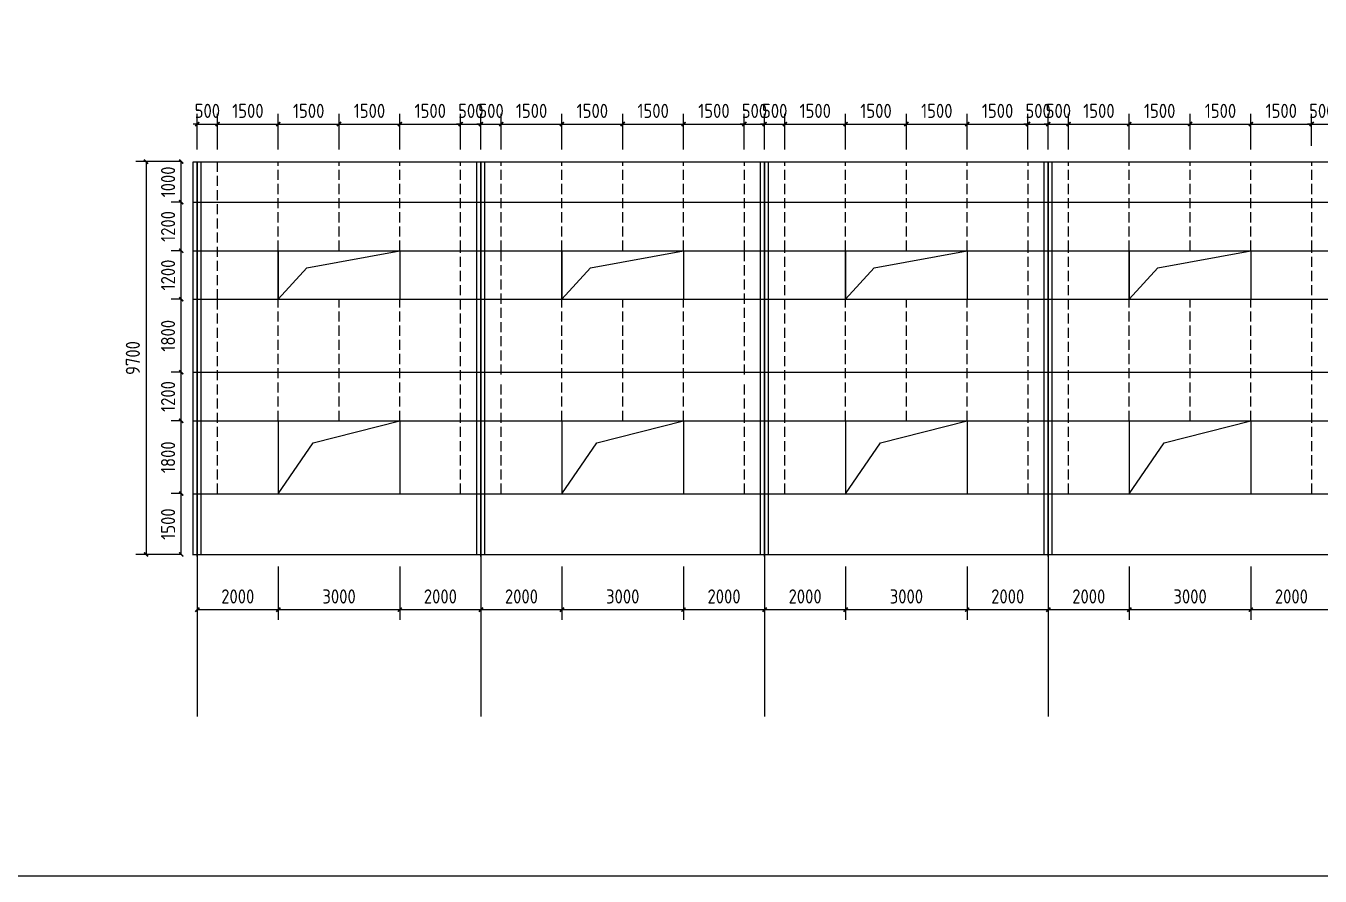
# Model space of a CAD drawing. Extents: x 102162 to 621267, y -39398 to 328893.
# Drawn here: x 298009 to 329947, y 118102 to 139102 of the extents above; entities that cross this region are included whole.
import ezdxf

# ---------------------------------------------------------------- set-up
doc = ezdxf.new("R2010")
doc.units = 0
doc.header["$LTSCALE"] = 1000
doc.header["$MEASUREMENT"] = 0
doc.linetypes.add('DASH', pattern=[0.35, 0.25, -0.1])
doc.layers.add('AXIS', color=3, linetype='Continuous')
doc.layers.add('DOTE', color=1, linetype='Continuous')
doc.styles.get("Standard").update_dxf_attribs({"font": 'gbenor.shx', "bigfont": 'gbcbig.shx'})
doc.dimstyles.get("Standard").update_dxf_attribs({"dimscale": 100, "dimtxt": 3.5, "dimasz": 1, "dimexe": 2.5, "dimexo": 3, "dimgap": 1.5, "dimtad": 1, "dimdec": 0, "dimzin": 0, "dimdsep": 46, "dimtxsty": 'Standard', "dimblk": 'ARCHTICK', "dimcen": 0.09, "dimadec": 0, "dimazin": 0, "dimtfac": 1, "dimtdec": 0, "dimtix": 1, "dimtmove": 2, "dimatfit": 3, "dimfxl": 1, "dimtolj": 1, "dimtzin": 0, "dimarcsym": 0})

# ---------------------------------------------------------------- blocks, each defined once
blk = doc.blocks.new('_ArchTick')
at = {"color": 0, "linetype": 'ByBlock', "const_width": 0.4}
blk.add_lwpolyline([(-0.5, -0.5), (0.5, 0.5)], dxfattribs=at)
blk = doc.blocks.new('*D8046')
at = {"color": 0, "lineweight": -2}
for p, q in [((301838, 127548), (301593, 127548)), ((301843, 126048), (301843, 127548)), ((301818, 126048), (301593, 126048))]:
    blk.add_line(p, q, dxfattribs=at)
at = {"layer": 'Defpoints', "color": 0}
for p in [(301843, 127548), (302138, 127548), (302118, 126048)]:
    blk.add_point(p, dxfattribs=at)
at = {"color": 0, "lineweight": -2, "xscale": 100, "yscale": 100, "zscale": 100}
for p, rotation in [((301843, 127548), 90), ((301843, 126048), 270)]:
    blk.add_blockref('_ArchTick', p, dxfattribs=dict(at, rotation=rotation))
at = {"color": 0, "insert": (301518, 126798), "char_height": 350, "attachment_point": 5, "rotation": 90}
blk.add_mtext('\\A1;1500', dxfattribs=at)
blk = doc.blocks.new('*D8047')
at = {"color": 0, "lineweight": -2}
for p, q in [((301838, 129348), (301593, 129348)), ((301843, 127548), (301843, 129348)), ((301838, 127548), (301593, 127548))]:
    blk.add_line(p, q, dxfattribs=at)
at = {"layer": 'Defpoints', "color": 0}
for p in [(301843, 129348), (302138, 129348), (302138, 127548)]:
    blk.add_point(p, dxfattribs=at)
at = {"color": 0, "lineweight": -2, "xscale": 100, "yscale": 100, "zscale": 100}
for p, rotation in [((301843, 129348), 90), ((301843, 127548), 270)]:
    blk.add_blockref('_ArchTick', p, dxfattribs=dict(at, rotation=rotation))
at = {"color": 0, "insert": (301518, 128448), "char_height": 350, "attachment_point": 5, "rotation": 90}
blk.add_mtext('\\A1;1800', dxfattribs=at)
blk = doc.blocks.new('*D8048')
at = {"color": 0, "lineweight": -2}
for p, q in [((301838, 130548), (301593, 130548)), ((301843, 129348), (301843, 130548)), ((301838, 129348), (301593, 129348))]:
    blk.add_line(p, q, dxfattribs=at)
at = {"layer": 'Defpoints', "color": 0}
for p in [(301843, 130548), (302138, 130548), (302138, 129348)]:
    blk.add_point(p, dxfattribs=at)
at = {"color": 0, "lineweight": -2, "xscale": 100, "yscale": 100, "zscale": 100}
for p, rotation in [((301843, 130548), 90), ((301843, 129348), 270)]:
    blk.add_blockref('_ArchTick', p, dxfattribs=dict(at, rotation=rotation))
at = {"color": 0, "insert": (301518, 129948), "char_height": 350, "attachment_point": 5, "rotation": 90}
blk.add_mtext('\\A1;1200', dxfattribs=at)
blk = doc.blocks.new('*D8049')
at = {"color": 0, "lineweight": -2}
for p, q in [((301838, 132348), (301593, 132348)), ((301843, 130548), (301843, 132348)), ((301838, 130548), (301593, 130548))]:
    blk.add_line(p, q, dxfattribs=at)
at = {"layer": 'Defpoints', "color": 0}
for p in [(301843, 132348), (302138, 132348), (302138, 130548)]:
    blk.add_point(p, dxfattribs=at)
at = {"color": 0, "lineweight": -2, "xscale": 100, "yscale": 100, "zscale": 100}
for p, rotation in [((301843, 132348), 90), ((301843, 130548), 270)]:
    blk.add_blockref('_ArchTick', p, dxfattribs=dict(at, rotation=rotation))
at = {"color": 0, "insert": (301518, 131448), "char_height": 350, "attachment_point": 5, "rotation": 90}
blk.add_mtext('\\A1;1800', dxfattribs=at)
blk = doc.blocks.new('*D8050')
at = {"color": 0, "lineweight": -2}
for p, q in [((301838, 133548), (301593, 133548)), ((301843, 132348), (301843, 133548)), ((301838, 132348), (301593, 132348))]:
    blk.add_line(p, q, dxfattribs=at)
at = {"layer": 'Defpoints', "color": 0}
for p in [(301843, 133548), (302138, 133548), (302138, 132348)]:
    blk.add_point(p, dxfattribs=at)
at = {"color": 0, "lineweight": -2, "xscale": 100, "yscale": 100, "zscale": 100}
for p, rotation in [((301843, 133548), 90), ((301843, 132348), 270)]:
    blk.add_blockref('_ArchTick', p, dxfattribs=dict(at, rotation=rotation))
at = {"color": 0, "insert": (301518, 132948), "char_height": 350, "attachment_point": 5, "rotation": 90}
blk.add_mtext('\\A1;1200', dxfattribs=at)
blk = doc.blocks.new('*D8051')
at = {"color": 0, "lineweight": -2}
for p, q in [((301838, 134748), (301593, 134748)), ((301843, 133548), (301843, 134748)), ((301838, 133548), (301593, 133548))]:
    blk.add_line(p, q, dxfattribs=at)
at = {"layer": 'Defpoints', "color": 0}
for p in [(301843, 134748), (302138, 134748), (302138, 133548)]:
    blk.add_point(p, dxfattribs=at)
at = {"color": 0, "lineweight": -2, "xscale": 100, "yscale": 100, "zscale": 100}
for p, rotation in [((301843, 134748), 90), ((301843, 133548), 270)]:
    blk.add_blockref('_ArchTick', p, dxfattribs=dict(at, rotation=rotation))
at = {"color": 0, "insert": (301518, 134148), "char_height": 350, "attachment_point": 5, "rotation": 90}
blk.add_mtext('\\A1;1200', dxfattribs=at)
blk = doc.blocks.new('*D8052')
at = {"color": 0, "lineweight": -2}
for p, q in [((301838, 135748), (301593, 135748)), ((301843, 134748), (301843, 135748)), ((301838, 134748), (301593, 134748))]:
    blk.add_line(p, q, dxfattribs=at)
at = {"layer": 'Defpoints', "color": 0}
for p in [(301843, 135748), (302138, 135748), (302138, 134748)]:
    blk.add_point(p, dxfattribs=at)
at = {"color": 0, "lineweight": -2, "xscale": 100, "yscale": 100, "zscale": 100}
for p, rotation in [((301843, 135748), 90), ((301843, 134748), 270)]:
    blk.add_blockref('_ArchTick', p, dxfattribs=dict(at, rotation=rotation))
at = {"color": 0, "insert": (301518, 135248), "char_height": 350, "attachment_point": 5, "rotation": 90}
blk.add_mtext('\\A1;1000', dxfattribs=at)
blk = doc.blocks.new('*D8053')
at = {"color": 0, "lineweight": -2}
for p, q in [((301838, 135748), (300724, 135748)), ((300974, 135748), (300974, 126048)), ((301838, 126048), (300724, 126048))]:
    blk.add_line(p, q, dxfattribs=at)
at = {"layer": 'Defpoints', "color": 0}
for p in [(302138, 135748), (300974, 126048), (302138, 126048)]:
    blk.add_point(p, dxfattribs=at)
at = {"color": 0, "lineweight": -2, "xscale": 100, "yscale": 100, "zscale": 100}
for p, rotation in [((300974, 135748), 90), ((300974, 126048), 270)]:
    blk.add_blockref('_ArchTick', p, dxfattribs=dict(at, rotation=rotation))
at = {"color": 0, "insert": (300649, 130898), "char_height": 350, "attachment_point": 5, "rotation": 90}
blk.add_mtext('\\A1;9700', dxfattribs=at)
blk = doc.blocks.new('*D7948')
at = {"color": 0, "lineweight": -2}
for p, q in [((302238, 125748), (302238, 124434)), ((304238, 125748), (304238, 124434)), ((302238, 124684), (304238, 124684))]:
    blk.add_line(p, q, dxfattribs=at)
at = {"layer": 'Defpoints', "color": 0}
for p in [(302238, 126048), (304238, 126048), (304238, 124684)]:
    blk.add_point(p, dxfattribs=at)
at = {"color": 0, "lineweight": -2, "xscale": 100, "yscale": 100, "zscale": 100, "rotation": 180}
blk.add_blockref('_ArchTick', (302238, 124684), dxfattribs=at)
at = {"color": 0, "lineweight": -2, "xscale": 100, "yscale": 100, "zscale": 100}
blk.add_blockref('_ArchTick', (304238, 124684), dxfattribs=at)
at = {"color": 0, "insert": (303238, 125009), "char_height": 350, "attachment_point": 5}
blk.add_mtext('\\A1;2000', dxfattribs=at)
blk = doc.blocks.new('*D7949')
at = {"color": 0, "lineweight": -2}
for p, q in [((304238, 125748), (304238, 124434)), ((307238, 125748), (307238, 124434)), ((304238, 124684), (307238, 124684))]:
    blk.add_line(p, q, dxfattribs=at)
at = {"layer": 'Defpoints', "color": 0}
for p in [(304238, 126048), (307238, 126048), (307238, 124684)]:
    blk.add_point(p, dxfattribs=at)
at = {"color": 0, "lineweight": -2, "xscale": 100, "yscale": 100, "zscale": 100, "rotation": 180}
blk.add_blockref('_ArchTick', (304238, 124684), dxfattribs=at)
at = {"color": 0, "lineweight": -2, "xscale": 100, "yscale": 100, "zscale": 100}
blk.add_blockref('_ArchTick', (307238, 124684), dxfattribs=at)
at = {"color": 0, "insert": (305738, 125009), "char_height": 350, "attachment_point": 5}
blk.add_mtext('\\A1;3000', dxfattribs=at)
blk = doc.blocks.new('*D7950')
at = {"color": 0, "lineweight": -2}
for p, q in [((307238, 125748), (307238, 124434)), ((309238, 125748), (309238, 124434)), ((307238, 124684), (309238, 124684))]:
    blk.add_line(p, q, dxfattribs=at)
at = {"layer": 'Defpoints', "color": 0}
for p in [(307238, 126048), (309238, 126048), (309238, 124684)]:
    blk.add_point(p, dxfattribs=at)
at = {"color": 0, "lineweight": -2, "xscale": 100, "yscale": 100, "zscale": 100, "rotation": 180}
blk.add_blockref('_ArchTick', (307238, 124684), dxfattribs=at)
at = {"color": 0, "lineweight": -2, "xscale": 100, "yscale": 100, "zscale": 100}
blk.add_blockref('_ArchTick', (309238, 124684), dxfattribs=at)
at = {"color": 0, "insert": (308238, 125009), "char_height": 350, "attachment_point": 5}
blk.add_mtext('\\A1;2000', dxfattribs=at)
blk = doc.blocks.new('*D7951')
at = {"color": 0, "lineweight": -2}
for p, q in [((309238, 125748), (309238, 124434)), ((311238, 125748), (311238, 124434)), ((309238, 124684), (311238, 124684))]:
    blk.add_line(p, q, dxfattribs=at)
at = {"layer": 'Defpoints', "color": 0}
for p in [(309238, 126048), (311238, 126048), (311238, 124684)]:
    blk.add_point(p, dxfattribs=at)
at = {"color": 0, "lineweight": -2, "xscale": 100, "yscale": 100, "zscale": 100, "rotation": 180}
blk.add_blockref('_ArchTick', (309238, 124684), dxfattribs=at)
at = {"color": 0, "lineweight": -2, "xscale": 100, "yscale": 100, "zscale": 100}
blk.add_blockref('_ArchTick', (311238, 124684), dxfattribs=at)
at = {"color": 0, "insert": (310238, 125009), "char_height": 350, "attachment_point": 5}
blk.add_mtext('\\A1;2000', dxfattribs=at)
blk = doc.blocks.new('*D7952')
at = {"color": 0, "lineweight": -2}
for p, q in [((311238, 125748), (311238, 124434)), ((314238, 125748), (314238, 124434)), ((311238, 124684), (314238, 124684))]:
    blk.add_line(p, q, dxfattribs=at)
at = {"layer": 'Defpoints', "color": 0}
for p in [(311238, 126048), (314238, 126048), (314238, 124684)]:
    blk.add_point(p, dxfattribs=at)
at = {"color": 0, "lineweight": -2, "xscale": 100, "yscale": 100, "zscale": 100, "rotation": 180}
blk.add_blockref('_ArchTick', (311238, 124684), dxfattribs=at)
at = {"color": 0, "lineweight": -2, "xscale": 100, "yscale": 100, "zscale": 100}
blk.add_blockref('_ArchTick', (314238, 124684), dxfattribs=at)
at = {"color": 0, "insert": (312738, 125009), "char_height": 350, "attachment_point": 5}
blk.add_mtext('\\A1;3000', dxfattribs=at)
blk = doc.blocks.new('*D7953')
at = {"color": 0, "lineweight": -2}
for p, q in [((314238, 125748), (314238, 124434)), ((316238, 125748), (316238, 124434)), ((314238, 124684), (316238, 124684))]:
    blk.add_line(p, q, dxfattribs=at)
at = {"layer": 'Defpoints', "color": 0}
for p in [(314238, 126048), (316238, 126048), (316238, 124684)]:
    blk.add_point(p, dxfattribs=at)
at = {"color": 0, "lineweight": -2, "xscale": 100, "yscale": 100, "zscale": 100, "rotation": 180}
blk.add_blockref('_ArchTick', (314238, 124684), dxfattribs=at)
at = {"color": 0, "lineweight": -2, "xscale": 100, "yscale": 100, "zscale": 100}
blk.add_blockref('_ArchTick', (316238, 124684), dxfattribs=at)
at = {"color": 0, "insert": (315238, 125009), "char_height": 350, "attachment_point": 5}
blk.add_mtext('\\A1;2000', dxfattribs=at)
blk = doc.blocks.new('*D7954')
at = {"color": 0, "lineweight": -2}
for p, q in [((316238, 125748), (316238, 124434)), ((318238, 125748), (318238, 124434)), ((316238, 124684), (318238, 124684))]:
    blk.add_line(p, q, dxfattribs=at)
at = {"layer": 'Defpoints', "color": 0}
for p in [(316238, 126048), (318238, 126048), (318238, 124684)]:
    blk.add_point(p, dxfattribs=at)
at = {"color": 0, "lineweight": -2, "xscale": 100, "yscale": 100, "zscale": 100, "rotation": 180}
blk.add_blockref('_ArchTick', (316238, 124684), dxfattribs=at)
at = {"color": 0, "lineweight": -2, "xscale": 100, "yscale": 100, "zscale": 100}
blk.add_blockref('_ArchTick', (318238, 124684), dxfattribs=at)
at = {"color": 0, "insert": (317238, 125009), "char_height": 350, "attachment_point": 5}
blk.add_mtext('\\A1;2000', dxfattribs=at)
blk = doc.blocks.new('*D7955')
at = {"color": 0, "lineweight": -2}
for p, q in [((318238, 125748), (318238, 124434)), ((321238, 125748), (321238, 124434)), ((318238, 124684), (321238, 124684))]:
    blk.add_line(p, q, dxfattribs=at)
at = {"layer": 'Defpoints', "color": 0}
for p in [(318238, 126048), (321238, 126048), (321238, 124684)]:
    blk.add_point(p, dxfattribs=at)
at = {"color": 0, "lineweight": -2, "xscale": 100, "yscale": 100, "zscale": 100, "rotation": 180}
blk.add_blockref('_ArchTick', (318238, 124684), dxfattribs=at)
at = {"color": 0, "lineweight": -2, "xscale": 100, "yscale": 100, "zscale": 100}
blk.add_blockref('_ArchTick', (321238, 124684), dxfattribs=at)
at = {"color": 0, "insert": (319738, 125009), "char_height": 350, "attachment_point": 5}
blk.add_mtext('\\A1;3000', dxfattribs=at)
blk = doc.blocks.new('*D7956')
at = {"color": 0, "lineweight": -2}
for p, q in [((321238, 125748), (321238, 124434)), ((323238, 125748), (323238, 124434)), ((321238, 124684), (323238, 124684))]:
    blk.add_line(p, q, dxfattribs=at)
at = {"layer": 'Defpoints', "color": 0}
for p in [(321238, 126048), (323238, 126048), (323238, 124684)]:
    blk.add_point(p, dxfattribs=at)
at = {"color": 0, "lineweight": -2, "xscale": 100, "yscale": 100, "zscale": 100, "rotation": 180}
blk.add_blockref('_ArchTick', (321238, 124684), dxfattribs=at)
at = {"color": 0, "lineweight": -2, "xscale": 100, "yscale": 100, "zscale": 100}
blk.add_blockref('_ArchTick', (323238, 124684), dxfattribs=at)
at = {"color": 0, "insert": (322238, 125009), "char_height": 350, "attachment_point": 5}
blk.add_mtext('\\A1;2000', dxfattribs=at)
blk = doc.blocks.new('*D7957')
at = {"color": 0, "lineweight": -2}
for p, q in [((323238, 125748), (323238, 124434)), ((325238, 125748), (325238, 124434)), ((323238, 124684), (325238, 124684))]:
    blk.add_line(p, q, dxfattribs=at)
at = {"layer": 'Defpoints', "color": 0}
for p in [(323238, 126048), (325238, 126048), (325238, 124684)]:
    blk.add_point(p, dxfattribs=at)
at = {"color": 0, "lineweight": -2, "xscale": 100, "yscale": 100, "zscale": 100, "rotation": 180}
blk.add_blockref('_ArchTick', (323238, 124684), dxfattribs=at)
at = {"color": 0, "lineweight": -2, "xscale": 100, "yscale": 100, "zscale": 100}
blk.add_blockref('_ArchTick', (325238, 124684), dxfattribs=at)
at = {"color": 0, "insert": (324238, 125009), "char_height": 350, "attachment_point": 5}
blk.add_mtext('\\A1;2000', dxfattribs=at)
blk = doc.blocks.new('*D7958')
at = {"color": 0, "lineweight": -2}
for p, q in [((325238, 125748), (325238, 124434)), ((328238, 125748), (328238, 124434)), ((325238, 124684), (328238, 124684))]:
    blk.add_line(p, q, dxfattribs=at)
at = {"layer": 'Defpoints', "color": 0}
for p in [(325238, 126048), (328238, 126048), (328238, 124684)]:
    blk.add_point(p, dxfattribs=at)
at = {"color": 0, "lineweight": -2, "xscale": 100, "yscale": 100, "zscale": 100, "rotation": 180}
blk.add_blockref('_ArchTick', (325238, 124684), dxfattribs=at)
at = {"color": 0, "lineweight": -2, "xscale": 100, "yscale": 100, "zscale": 100}
blk.add_blockref('_ArchTick', (328238, 124684), dxfattribs=at)
at = {"color": 0, "insert": (326738, 125009), "char_height": 350, "attachment_point": 5}
blk.add_mtext('\\A1;3000', dxfattribs=at)
blk = doc.blocks.new('*D7959')
at = {"color": 0, "lineweight": -2}
for p, q in [((328238, 125748), (328238, 124434)), ((330238, 125748), (330238, 124434)), ((328238, 124684), (330238, 124684))]:
    blk.add_line(p, q, dxfattribs=at)
at = {"layer": 'Defpoints', "color": 0}
for p in [(328238, 126048), (330238, 126048), (330238, 124684)]:
    blk.add_point(p, dxfattribs=at)
at = {"color": 0, "lineweight": -2, "xscale": 100, "yscale": 100, "zscale": 100, "rotation": 180}
blk.add_blockref('_ArchTick', (328238, 124684), dxfattribs=at)
at = {"color": 0, "lineweight": -2, "xscale": 100, "yscale": 100, "zscale": 100}
blk.add_blockref('_ArchTick', (330238, 124684), dxfattribs=at)
at = {"color": 0, "insert": (329238, 125009), "char_height": 350, "attachment_point": 5}
blk.add_mtext('\\A1;2000', dxfattribs=at)
blk = doc.blocks.new('*D7966')
at = {"color": 0, "lineweight": -2}
for p, q in [((302238, 136048), (302238, 136927)), ((302738, 136048), (302738, 136927)), ((302238, 136677), (302138, 136677)), ((302238, 136677), (302738, 136677)), ((302738, 136677), (302838, 136677))]:
    blk.add_line(p, q, dxfattribs=at)
at = {"layer": 'Defpoints', "color": 0}
for p in [(302738, 136677), (302238, 135748), (302738, 135748)]:
    blk.add_point(p, dxfattribs=at)
at = {"color": 0, "lineweight": -2, "xscale": 100, "yscale": 100, "zscale": 100}
blk.add_blockref('_ArchTick', (302238, 136677), dxfattribs=at)
at = {"color": 0, "lineweight": -2, "xscale": 100, "yscale": 100, "zscale": 100, "rotation": 180}
blk.add_blockref('_ArchTick', (302738, 136677), dxfattribs=at)
at = {"color": 0, "insert": (302488, 137002), "char_height": 350, "attachment_point": 5}
blk.add_mtext('\\A1;500', dxfattribs=at)
blk = doc.blocks.new('*D7967')
at = {"color": 0, "lineweight": -2}
for p, q in [((302738, 136048), (302738, 136927)), ((304238, 136048), (304238, 136927)), ((302738, 136677), (304238, 136677))]:
    blk.add_line(p, q, dxfattribs=at)
at = {"layer": 'Defpoints', "color": 0}
for p in [(304238, 136677), (302738, 135748), (304238, 135748)]:
    blk.add_point(p, dxfattribs=at)
at = {"color": 0, "lineweight": -2, "xscale": 100, "yscale": 100, "zscale": 100, "rotation": 180}
blk.add_blockref('_ArchTick', (302738, 136677), dxfattribs=at)
at = {"color": 0, "lineweight": -2, "xscale": 100, "yscale": 100, "zscale": 100}
blk.add_blockref('_ArchTick', (304238, 136677), dxfattribs=at)
at = {"color": 0, "insert": (303488, 137002), "char_height": 350, "attachment_point": 5}
blk.add_mtext('\\A1;1500', dxfattribs=at)
blk = doc.blocks.new('*D7968')
at = {"color": 0, "lineweight": -2}
for p, q in [((307238, 136048), (307238, 136927)), ((308738, 136048), (308738, 136927)), ((307238, 136677), (308738, 136677))]:
    blk.add_line(p, q, dxfattribs=at)
at = {"layer": 'Defpoints', "color": 0}
for p in [(308738, 136677), (307238, 135748), (308738, 135748)]:
    blk.add_point(p, dxfattribs=at)
at = {"color": 0, "lineweight": -2, "xscale": 100, "yscale": 100, "zscale": 100, "rotation": 180}
blk.add_blockref('_ArchTick', (307238, 136677), dxfattribs=at)
at = {"color": 0, "lineweight": -2, "xscale": 100, "yscale": 100, "zscale": 100}
blk.add_blockref('_ArchTick', (308738, 136677), dxfattribs=at)
at = {"color": 0, "insert": (307988, 137002), "char_height": 350, "attachment_point": 5}
blk.add_mtext('\\A1;1500', dxfattribs=at)
blk = doc.blocks.new('*D7969')
at = {"color": 0, "lineweight": -2}
for p, q in [((308738, 136048), (308738, 136927)), ((309238, 136048), (309238, 136927)), ((308738, 136677), (308638, 136677)), ((308738, 136677), (309238, 136677)), ((309238, 136677), (309338, 136677))]:
    blk.add_line(p, q, dxfattribs=at)
at = {"layer": 'Defpoints', "color": 0}
for p in [(309238, 136677), (308738, 135748), (309238, 135748)]:
    blk.add_point(p, dxfattribs=at)
at = {"color": 0, "lineweight": -2, "xscale": 100, "yscale": 100, "zscale": 100}
blk.add_blockref('_ArchTick', (308738, 136677), dxfattribs=at)
at = {"color": 0, "lineweight": -2, "xscale": 100, "yscale": 100, "zscale": 100, "rotation": 180}
blk.add_blockref('_ArchTick', (309238, 136677), dxfattribs=at)
at = {"color": 0, "insert": (308988, 137002), "char_height": 350, "attachment_point": 5}
blk.add_mtext('\\A1;500', dxfattribs=at)
blk = doc.blocks.new('*D7970')
at = {"color": 0, "lineweight": -2}
for p, q in [((309238, 136048), (309238, 136927)), ((309738, 136048), (309738, 136927)), ((309238, 136677), (309138, 136677)), ((309238, 136677), (309738, 136677)), ((309738, 136677), (309838, 136677))]:
    blk.add_line(p, q, dxfattribs=at)
at = {"layer": 'Defpoints', "color": 0}
for p in [(309738, 136677), (309238, 135748), (309738, 135748)]:
    blk.add_point(p, dxfattribs=at)
at = {"color": 0, "lineweight": -2, "xscale": 100, "yscale": 100, "zscale": 100}
blk.add_blockref('_ArchTick', (309238, 136677), dxfattribs=at)
at = {"color": 0, "lineweight": -2, "xscale": 100, "yscale": 100, "zscale": 100, "rotation": 180}
blk.add_blockref('_ArchTick', (309738, 136677), dxfattribs=at)
at = {"color": 0, "insert": (309488, 137002), "char_height": 350, "attachment_point": 5}
blk.add_mtext('\\A1;500', dxfattribs=at)
blk = doc.blocks.new('*D7971')
at = {"color": 0, "lineweight": -2}
for p, q in [((309738, 136048), (309738, 136927)), ((311238, 136048), (311238, 136927)), ((309738, 136677), (311238, 136677))]:
    blk.add_line(p, q, dxfattribs=at)
at = {"layer": 'Defpoints', "color": 0}
for p in [(311238, 136677), (309738, 135748), (311238, 135748)]:
    blk.add_point(p, dxfattribs=at)
at = {"color": 0, "lineweight": -2, "xscale": 100, "yscale": 100, "zscale": 100, "rotation": 180}
blk.add_blockref('_ArchTick', (309738, 136677), dxfattribs=at)
at = {"color": 0, "lineweight": -2, "xscale": 100, "yscale": 100, "zscale": 100}
blk.add_blockref('_ArchTick', (311238, 136677), dxfattribs=at)
at = {"color": 0, "insert": (310488, 137002), "char_height": 350, "attachment_point": 5}
blk.add_mtext('\\A1;1500', dxfattribs=at)
blk = doc.blocks.new('*D7972')
at = {"color": 0, "lineweight": -2}
for p, q in [((314238, 136048), (314238, 136927)), ((315738, 136048), (315738, 136927)), ((314238, 136677), (315738, 136677))]:
    blk.add_line(p, q, dxfattribs=at)
at = {"layer": 'Defpoints', "color": 0}
for p in [(315738, 136677), (314238, 135748), (315738, 135748)]:
    blk.add_point(p, dxfattribs=at)
at = {"color": 0, "lineweight": -2, "xscale": 100, "yscale": 100, "zscale": 100, "rotation": 180}
blk.add_blockref('_ArchTick', (314238, 136677), dxfattribs=at)
at = {"color": 0, "lineweight": -2, "xscale": 100, "yscale": 100, "zscale": 100}
blk.add_blockref('_ArchTick', (315738, 136677), dxfattribs=at)
at = {"color": 0, "insert": (314988, 137002), "char_height": 350, "attachment_point": 5}
blk.add_mtext('\\A1;1500', dxfattribs=at)
blk = doc.blocks.new('*D7973')
at = {"color": 0, "lineweight": -2}
for p, q in [((315738, 136048), (315738, 136927)), ((316238, 136048), (316238, 136927)), ((315738, 136677), (315638, 136677)), ((315738, 136677), (316238, 136677)), ((316238, 136677), (316338, 136677))]:
    blk.add_line(p, q, dxfattribs=at)
at = {"layer": 'Defpoints', "color": 0}
for p in [(316238, 136677), (315738, 135748), (316238, 135748)]:
    blk.add_point(p, dxfattribs=at)
at = {"color": 0, "lineweight": -2, "xscale": 100, "yscale": 100, "zscale": 100}
blk.add_blockref('_ArchTick', (315738, 136677), dxfattribs=at)
at = {"color": 0, "lineweight": -2, "xscale": 100, "yscale": 100, "zscale": 100, "rotation": 180}
blk.add_blockref('_ArchTick', (316238, 136677), dxfattribs=at)
at = {"color": 0, "insert": (315988, 137002), "char_height": 350, "attachment_point": 5}
blk.add_mtext('\\A1;500', dxfattribs=at)
blk = doc.blocks.new('*D7974')
at = {"color": 0, "lineweight": -2}
for p, q in [((316238, 136048), (316238, 136927)), ((316738, 136048), (316738, 136927)), ((316238, 136677), (316138, 136677)), ((316238, 136677), (316738, 136677)), ((316738, 136677), (316838, 136677))]:
    blk.add_line(p, q, dxfattribs=at)
at = {"layer": 'Defpoints', "color": 0}
for p in [(316738, 136677), (316238, 135748), (316738, 135748)]:
    blk.add_point(p, dxfattribs=at)
at = {"color": 0, "lineweight": -2, "xscale": 100, "yscale": 100, "zscale": 100}
blk.add_blockref('_ArchTick', (316238, 136677), dxfattribs=at)
at = {"color": 0, "lineweight": -2, "xscale": 100, "yscale": 100, "zscale": 100, "rotation": 180}
blk.add_blockref('_ArchTick', (316738, 136677), dxfattribs=at)
at = {"color": 0, "insert": (316488, 137002), "char_height": 350, "attachment_point": 5}
blk.add_mtext('\\A1;500', dxfattribs=at)
blk = doc.blocks.new('*D7975')
at = {"color": 0, "lineweight": -2}
for p, q in [((316738, 136048), (316738, 136927)), ((318238, 136048), (318238, 136927)), ((316738, 136677), (318238, 136677))]:
    blk.add_line(p, q, dxfattribs=at)
at = {"layer": 'Defpoints', "color": 0}
for p in [(318238, 136677), (316738, 135748), (318238, 135748)]:
    blk.add_point(p, dxfattribs=at)
at = {"color": 0, "lineweight": -2, "xscale": 100, "yscale": 100, "zscale": 100, "rotation": 180}
blk.add_blockref('_ArchTick', (316738, 136677), dxfattribs=at)
at = {"color": 0, "lineweight": -2, "xscale": 100, "yscale": 100, "zscale": 100}
blk.add_blockref('_ArchTick', (318238, 136677), dxfattribs=at)
at = {"color": 0, "insert": (317488, 137002), "char_height": 350, "attachment_point": 5}
blk.add_mtext('\\A1;1500', dxfattribs=at)
blk = doc.blocks.new('*D7976')
at = {"color": 0, "lineweight": -2}
for p, q in [((321238, 136048), (321238, 136927)), ((322738, 136048), (322738, 136927)), ((321238, 136677), (322738, 136677))]:
    blk.add_line(p, q, dxfattribs=at)
at = {"layer": 'Defpoints', "color": 0}
for p in [(322738, 136677), (321238, 135748), (322738, 135748)]:
    blk.add_point(p, dxfattribs=at)
at = {"color": 0, "lineweight": -2, "xscale": 100, "yscale": 100, "zscale": 100, "rotation": 180}
blk.add_blockref('_ArchTick', (321238, 136677), dxfattribs=at)
at = {"color": 0, "lineweight": -2, "xscale": 100, "yscale": 100, "zscale": 100}
blk.add_blockref('_ArchTick', (322738, 136677), dxfattribs=at)
at = {"color": 0, "insert": (321988, 137002), "char_height": 350, "attachment_point": 5}
blk.add_mtext('\\A1;1500', dxfattribs=at)
blk = doc.blocks.new('*D7977')
at = {"color": 0, "lineweight": -2}
for p, q in [((322738, 136048), (322738, 136927)), ((323238, 136048), (323238, 136927)), ((322738, 136677), (322638, 136677)), ((322738, 136677), (323238, 136677)), ((323238, 136677), (323338, 136677))]:
    blk.add_line(p, q, dxfattribs=at)
at = {"layer": 'Defpoints', "color": 0}
for p in [(323238, 136677), (322738, 135748), (323238, 135748)]:
    blk.add_point(p, dxfattribs=at)
at = {"color": 0, "lineweight": -2, "xscale": 100, "yscale": 100, "zscale": 100}
blk.add_blockref('_ArchTick', (322738, 136677), dxfattribs=at)
at = {"color": 0, "lineweight": -2, "xscale": 100, "yscale": 100, "zscale": 100, "rotation": 180}
blk.add_blockref('_ArchTick', (323238, 136677), dxfattribs=at)
at = {"color": 0, "insert": (322988, 137002), "char_height": 350, "attachment_point": 5}
blk.add_mtext('\\A1;500', dxfattribs=at)
blk = doc.blocks.new('*D7978')
at = {"color": 0, "lineweight": -2}
for p, q in [((323238, 136048), (323238, 136927)), ((323738, 136048), (323738, 136927)), ((323238, 136677), (323138, 136677)), ((323238, 136677), (323738, 136677)), ((323738, 136677), (323838, 136677))]:
    blk.add_line(p, q, dxfattribs=at)
at = {"layer": 'Defpoints', "color": 0}
for p in [(323738, 136677), (323238, 135748), (323738, 135748)]:
    blk.add_point(p, dxfattribs=at)
at = {"color": 0, "lineweight": -2, "xscale": 100, "yscale": 100, "zscale": 100}
blk.add_blockref('_ArchTick', (323238, 136677), dxfattribs=at)
at = {"color": 0, "lineweight": -2, "xscale": 100, "yscale": 100, "zscale": 100, "rotation": 180}
blk.add_blockref('_ArchTick', (323738, 136677), dxfattribs=at)
at = {"color": 0, "insert": (323488, 137002), "char_height": 350, "attachment_point": 5}
blk.add_mtext('\\A1;500', dxfattribs=at)
blk = doc.blocks.new('*D7979')
at = {"color": 0, "lineweight": -2}
for p, q in [((323738, 136048), (323738, 136927)), ((325238, 136048), (325238, 136927)), ((323738, 136677), (325238, 136677))]:
    blk.add_line(p, q, dxfattribs=at)
at = {"layer": 'Defpoints', "color": 0}
for p in [(325238, 136677), (323738, 135748), (325238, 135748)]:
    blk.add_point(p, dxfattribs=at)
at = {"color": 0, "lineweight": -2, "xscale": 100, "yscale": 100, "zscale": 100, "rotation": 180}
blk.add_blockref('_ArchTick', (323738, 136677), dxfattribs=at)
at = {"color": 0, "lineweight": -2, "xscale": 100, "yscale": 100, "zscale": 100}
blk.add_blockref('_ArchTick', (325238, 136677), dxfattribs=at)
at = {"color": 0, "insert": (324488, 137002), "char_height": 350, "attachment_point": 5}
blk.add_mtext('\\A1;1500', dxfattribs=at)
blk = doc.blocks.new('*D7980')
at = {"color": 0, "lineweight": -2}
for p, q in [((328238, 136048), (328238, 136927)), ((329738, 136137), (329738, 136927)), ((328238, 136677), (329738, 136677))]:
    blk.add_line(p, q, dxfattribs=at)
at = {"layer": 'Defpoints', "color": 0}
for p in [(329738, 136677), (328238, 135748), (329738, 135837)]:
    blk.add_point(p, dxfattribs=at)
at = {"color": 0, "lineweight": -2, "xscale": 100, "yscale": 100, "zscale": 100, "rotation": 180}
blk.add_blockref('_ArchTick', (328238, 136677), dxfattribs=at)
at = {"color": 0, "lineweight": -2, "xscale": 100, "yscale": 100, "zscale": 100}
blk.add_blockref('_ArchTick', (329738, 136677), dxfattribs=at)
at = {"color": 0, "insert": (328988, 137002), "char_height": 350, "attachment_point": 5}
blk.add_mtext('\\A1;1500', dxfattribs=at)
blk = doc.blocks.new('*D7981')
at = {"color": 0, "lineweight": -2}
for p, q in [((329738, 136137), (329738, 136927)), ((330238, 136048), (330238, 136927)), ((329738, 136677), (329638, 136677)), ((329738, 136677), (330238, 136677)), ((330238, 136677), (330338, 136677))]:
    blk.add_line(p, q, dxfattribs=at)
at = {"layer": 'Defpoints', "color": 0}
for p in [(330238, 136677), (329738, 135837), (330238, 135748)]:
    blk.add_point(p, dxfattribs=at)
at = {"color": 0, "lineweight": -2, "xscale": 100, "yscale": 100, "zscale": 100}
blk.add_blockref('_ArchTick', (329738, 136677), dxfattribs=at)
at = {"color": 0, "lineweight": -2, "xscale": 100, "yscale": 100, "zscale": 100, "rotation": 180}
blk.add_blockref('_ArchTick', (330238, 136677), dxfattribs=at)
at = {"color": 0, "insert": (329988, 137002), "char_height": 350, "attachment_point": 5}
blk.add_mtext('\\A1;500', dxfattribs=at)
blk = doc.blocks.new('*D8006')
at = {"color": 0, "lineweight": -2}
for p, q in [((325238, 136048), (325238, 136927)), ((326738, 136048), (326738, 136927)), ((325238, 136677), (326738, 136677))]:
    blk.add_line(p, q, dxfattribs=at)
at = {"layer": 'Defpoints', "color": 0}
for p in [(326738, 136677), (325238, 135748), (326738, 135748)]:
    blk.add_point(p, dxfattribs=at)
at = {"color": 0, "lineweight": -2, "xscale": 100, "yscale": 100, "zscale": 100, "rotation": 180}
blk.add_blockref('_ArchTick', (325238, 136677), dxfattribs=at)
at = {"color": 0, "lineweight": -2, "xscale": 100, "yscale": 100, "zscale": 100}
blk.add_blockref('_ArchTick', (326738, 136677), dxfattribs=at)
at = {"color": 0, "insert": (325988, 137002), "char_height": 350, "attachment_point": 5}
blk.add_mtext('\\A1;1500', dxfattribs=at)
blk = doc.blocks.new('*D8007')
at = {"color": 0, "lineweight": -2}
for p, q in [((326738, 136048), (326738, 136927)), ((328238, 136048), (328238, 136927)), ((326738, 136677), (328238, 136677))]:
    blk.add_line(p, q, dxfattribs=at)
at = {"layer": 'Defpoints', "color": 0}
for p in [(328238, 136677), (326738, 135748), (328238, 135748)]:
    blk.add_point(p, dxfattribs=at)
at = {"color": 0, "lineweight": -2, "xscale": 100, "yscale": 100, "zscale": 100, "rotation": 180}
blk.add_blockref('_ArchTick', (326738, 136677), dxfattribs=at)
at = {"color": 0, "lineweight": -2, "xscale": 100, "yscale": 100, "zscale": 100}
blk.add_blockref('_ArchTick', (328238, 136677), dxfattribs=at)
at = {"color": 0, "insert": (327488, 137002), "char_height": 350, "attachment_point": 5}
blk.add_mtext('\\A1;1500', dxfattribs=at)
blk = doc.blocks.new('*D8008')
at = {"color": 0, "lineweight": -2}
for p, q in [((318238, 136048), (318238, 136927)), ((319738, 136048), (319738, 136927)), ((318238, 136677), (319738, 136677))]:
    blk.add_line(p, q, dxfattribs=at)
at = {"layer": 'Defpoints', "color": 0}
for p in [(319738, 136677), (318238, 135748), (319738, 135748)]:
    blk.add_point(p, dxfattribs=at)
at = {"color": 0, "lineweight": -2, "xscale": 100, "yscale": 100, "zscale": 100, "rotation": 180}
blk.add_blockref('_ArchTick', (318238, 136677), dxfattribs=at)
at = {"color": 0, "lineweight": -2, "xscale": 100, "yscale": 100, "zscale": 100}
blk.add_blockref('_ArchTick', (319738, 136677), dxfattribs=at)
at = {"color": 0, "insert": (318988, 137002), "char_height": 350, "attachment_point": 5}
blk.add_mtext('\\A1;1500', dxfattribs=at)
blk = doc.blocks.new('*D8009')
at = {"color": 0, "lineweight": -2}
for p, q in [((319738, 136048), (319738, 136927)), ((321238, 136048), (321238, 136927)), ((319738, 136677), (321238, 136677))]:
    blk.add_line(p, q, dxfattribs=at)
at = {"layer": 'Defpoints', "color": 0}
for p in [(321238, 136677), (319738, 135748), (321238, 135748)]:
    blk.add_point(p, dxfattribs=at)
at = {"color": 0, "lineweight": -2, "xscale": 100, "yscale": 100, "zscale": 100, "rotation": 180}
blk.add_blockref('_ArchTick', (319738, 136677), dxfattribs=at)
at = {"color": 0, "lineweight": -2, "xscale": 100, "yscale": 100, "zscale": 100}
blk.add_blockref('_ArchTick', (321238, 136677), dxfattribs=at)
at = {"color": 0, "insert": (320488, 137002), "char_height": 350, "attachment_point": 5}
blk.add_mtext('\\A1;1500', dxfattribs=at)
blk = doc.blocks.new('*D8010')
at = {"color": 0, "lineweight": -2}
for p, q in [((311238, 136048), (311238, 136927)), ((312738, 136048), (312738, 136927)), ((311238, 136677), (312738, 136677))]:
    blk.add_line(p, q, dxfattribs=at)
at = {"layer": 'Defpoints', "color": 0}
for p in [(312738, 136677), (311238, 135748), (312738, 135748)]:
    blk.add_point(p, dxfattribs=at)
at = {"color": 0, "lineweight": -2, "xscale": 100, "yscale": 100, "zscale": 100, "rotation": 180}
blk.add_blockref('_ArchTick', (311238, 136677), dxfattribs=at)
at = {"color": 0, "lineweight": -2, "xscale": 100, "yscale": 100, "zscale": 100}
blk.add_blockref('_ArchTick', (312738, 136677), dxfattribs=at)
at = {"color": 0, "insert": (311988, 137002), "char_height": 350, "attachment_point": 5}
blk.add_mtext('\\A1;1500', dxfattribs=at)
blk = doc.blocks.new('*D8011')
at = {"color": 0, "lineweight": -2}
for p, q in [((312738, 136048), (312738, 136927)), ((314238, 136048), (314238, 136927)), ((312738, 136677), (314238, 136677))]:
    blk.add_line(p, q, dxfattribs=at)
at = {"layer": 'Defpoints', "color": 0}
for p in [(314238, 136677), (312738, 135748), (314238, 135748)]:
    blk.add_point(p, dxfattribs=at)
at = {"color": 0, "lineweight": -2, "xscale": 100, "yscale": 100, "zscale": 100, "rotation": 180}
blk.add_blockref('_ArchTick', (312738, 136677), dxfattribs=at)
at = {"color": 0, "lineweight": -2, "xscale": 100, "yscale": 100, "zscale": 100}
blk.add_blockref('_ArchTick', (314238, 136677), dxfattribs=at)
at = {"color": 0, "insert": (313488, 137002), "char_height": 350, "attachment_point": 5}
blk.add_mtext('\\A1;1500', dxfattribs=at)
blk = doc.blocks.new('*D8012')
at = {"color": 0, "lineweight": -2}
for p, q in [((304238, 136048), (304238, 136927)), ((305738, 136048), (305738, 136927)), ((304238, 136677), (305738, 136677))]:
    blk.add_line(p, q, dxfattribs=at)
at = {"layer": 'Defpoints', "color": 0}
for p in [(305738, 136677), (304238, 135748), (305738, 135748)]:
    blk.add_point(p, dxfattribs=at)
at = {"color": 0, "lineweight": -2, "xscale": 100, "yscale": 100, "zscale": 100, "rotation": 180}
blk.add_blockref('_ArchTick', (304238, 136677), dxfattribs=at)
at = {"color": 0, "lineweight": -2, "xscale": 100, "yscale": 100, "zscale": 100}
blk.add_blockref('_ArchTick', (305738, 136677), dxfattribs=at)
at = {"color": 0, "insert": (304988, 137002), "char_height": 350, "attachment_point": 5}
blk.add_mtext('\\A1;1500', dxfattribs=at)
blk = doc.blocks.new('*D8013')
at = {"color": 0, "lineweight": -2}
for p, q in [((305738, 136048), (305738, 136927)), ((307238, 136048), (307238, 136927)), ((305738, 136677), (307238, 136677))]:
    blk.add_line(p, q, dxfattribs=at)
at = {"layer": 'Defpoints', "color": 0}
for p in [(307238, 136677), (305738, 135748), (307238, 135748)]:
    blk.add_point(p, dxfattribs=at)
at = {"color": 0, "lineweight": -2, "xscale": 100, "yscale": 100, "zscale": 100, "rotation": 180}
blk.add_blockref('_ArchTick', (305738, 136677), dxfattribs=at)
at = {"color": 0, "lineweight": -2, "xscale": 100, "yscale": 100, "zscale": 100}
blk.add_blockref('_ArchTick', (307238, 136677), dxfattribs=at)
at = {"color": 0, "insert": (306488, 137002), "char_height": 350, "attachment_point": 5}
blk.add_mtext('\\A1;1500', dxfattribs=at)

msp = doc.modelspace()

# ---------------------------------------------------------------- linework, layer by layer
for p, q in [((302138.3, 135747.6), (344338.3, 135747.6)), ((302138.3, 134747.6), (344338.3, 134747.6)), ((302138.3, 133547.6), (344338.3, 133547.6)), ((304238.3, 133547.6), (304238.3, 132347.6)), ((304942.6, 133126.1), (307238.3, 133547.6)), ((307238.3, 133547.6), (307238.3, 132347.6)), ((311238.3, 133547.6), (311238.3, 132347.6)), ((311942.6, 133126.1), (314238.3, 133547.6)), ((314238.3, 133547.6), (314238.3, 132347.6)), ((318238.3, 133547.6), (318238.3, 132347.6)), ((318942.6, 133126.1), (321238.3, 133547.6)), ((321238.3, 133547.6), (321238.3, 132347.6)), ((325238.3, 133547.6), (325238.3, 132347.6)), ((325942.6, 133126.1), (328238.3, 133547.6)), ((328238.3, 133547.6), (328238.3, 132347.6)), ((304238.3, 132347.6), (304942.6, 133126.1)), ((311238.3, 132347.6), (311942.6, 133126.1)), ((318238.3, 132347.6), (318942.6, 133126.1)), ((325238.3, 132347.6), (325942.6, 133126.1)), ((302138.3, 132347.6), (344338.3, 132347.6)), ((302138.3, 130547.6), (315738.3, 130547.6)), ((315738.3, 130547.6), (330241.3, 130547.6)), ((302138.3, 129347.6), (315738.3, 129347.6)), ((304238.3, 129347.6), (304238.3, 127547.6)), ((305098.7, 128800.2), (307238.3, 129347.6)), ((307238.3, 129347.6), (307238.3, 127547.6)), ((312098.7, 128800.2), (314238.3, 129347.6)), ((314878.3, 129347.6), (331598.3, 129347.6)), ((318238.3, 129347.6), (318238.3, 127547.6)), ((319098.7, 128800.2), (321238.3, 129347.6)), ((321238.3, 129347.6), (321238.3, 127547.6)), ((325238.3, 129347.6), (325238.3, 127547.6)), ((326098.7, 128800.2), (328238.3, 129347.6)), ((328238.3, 129347.6), (328238.3, 127547.6)), ((304238.3, 127547.6), (305098.7, 128800.2)), ((311238.3, 127547.6), (312098.7, 128800.2)), ((318238.3, 127547.6), (319098.7, 128800.2)), ((325238.3, 127547.6), (326098.7, 128800.2)), ((302138.3, 127547.6), (315738.3, 127547.6)), ((314878.3, 127547.6), (331598.3, 127547.6)), ((302118.3, 126047.6), (344358.3, 126047.6))]:
    msp.add_line(p, q)
at = {"color": 6}
for p, q in [((304238.3, 132347.6), (304238.3, 133547.6)), ((307238.3, 133547.6), (307238.3, 132347.6)), ((311238.3, 132347.6), (311238.3, 133547.6)), ((314238.3, 133547.6), (314238.3, 132347.6)), ((318238.3, 132347.6), (318238.3, 133547.6)), ((321238.3, 133547.6), (321238.3, 132347.6)), ((325238.3, 132347.6), (325238.3, 133547.6)), ((328238.3, 133547.6), (328238.3, 132347.6)), ((304238.3, 129347.6), (304238.3, 127547.6)), ((307238.3, 129347.6), (307238.3, 127547.6)), ((311238.3, 129347.6), (311238.3, 127547.6)), ((314238.3, 129347.6), (314238.3, 127547.6)), ((318238.3, 129347.6), (318238.3, 127547.6)), ((321238.3, 129347.6), (321238.3, 127547.6)), ((325238.3, 129347.6), (325238.3, 127547.6)), ((328238.3, 129347.6), (328238.3, 127547.6))]:
    msp.add_line(p, q, dxfattribs=at)
msp.add_lwpolyline([(295211.7, 160101.7), (354611.7, 160101.7), (354611.7, 118101.7), (295211.7, 118101.7)], close=True)
at = {"layer": 'AXIS'}
for p, q in [((302238.3, 126047.6), (302238.3, 122047.6)), ((309238.3, 126047.6), (309238.3, 122047.6)), ((316238.3, 126047.6), (316238.3, 122047.6)), ((323238.3, 126047.6), (323238.3, 122047.6))]:
    msp.add_line(p, q, dxfattribs=at)
at = {"layer": 'DOTE', "color": 0}
for p, q in [((302138.3, 126047.6), (302138.3, 135747.6)), ((302235.3, 126047.6), (302235.3, 135747.6)), ((302241.3, 126047.6), (302241.3, 135747.6)), ((302338.3, 126047.6), (302338.3, 135747.6)), ((309138.3, 126047.6), (309138.3, 135747.6)), ((309235.3, 126047.6), (309235.3, 135747.6)), ((309241.3, 126047.6), (309241.3, 135747.6)), ((309338.3, 126047.6), (309338.3, 135747.6)), ((316138.3, 126047.6), (316138.3, 135747.6)), ((316235.3, 126047.6), (316235.3, 135747.6)), ((316241.3, 126047.6), (316241.3, 135747.6)), ((316338.3, 126047.6), (316338.3, 135747.6)), ((323138.3, 126047.6), (323138.3, 135747.6)), ((323235.3, 126047.6), (323235.3, 135747.6)), ((323241.3, 126047.6), (323241.3, 135747.6)), ((323338.3, 126047.6), (323338.3, 135747.6))]:
    msp.add_line(p, q, dxfattribs=at)
at = {"layer": 'DOTE'}
for p, q in [((302238.3, 125997.6), (302238.3, 135747.6)), ((309238.3, 125997.6), (309238.3, 135747.6)), ((309238.3, 125997.6), (309238.3, 135747.6)), ((316238.3, 125997.6), (316238.3, 135747.6)), ((316238.3, 125997.6), (316238.3, 135747.6)), ((323238.3, 125997.6), (323238.3, 135747.6)), ((323238.3, 125997.6), (323238.3, 135747.6))]:
    msp.add_line(p, q, dxfattribs=at)
at = {"layer": 'DOTE', "color": 4, "linetype": 'DASH'}
for p, q in [((302738.3, 132347.6), (302738.3, 135747.6)), ((304238.3, 133547.6), (304238.3, 135747.6)), ((305738.3, 133547.6), (305738.3, 135747.6)), ((307238.3, 133547.6), (307238.3, 135747.6)), ((308738.3, 133547.6), (308738.3, 135747.6)), ((309738.3, 133547.6), (309738.3, 135747.6)), ((311238.3, 133547.6), (311238.3, 135747.6)), ((312738.3, 133547.6), (312738.3, 135747.6)), ((314238.3, 133547.6), (314238.3, 135747.6)), ((315738.3, 133547.6), (315738.3, 135747.6)), ((316738.3, 133547.6), (316738.3, 135747.6)), ((318238.3, 133547.6), (318238.3, 135747.6)), ((319738.3, 133547.6), (319738.3, 135747.6)), ((321238.3, 133547.6), (321238.3, 135747.6)), ((322738.3, 133547.6), (322738.3, 135747.6)), ((323738.3, 133547.6), (323738.3, 135747.6)), ((325238.3, 133547.6), (325238.3, 135747.6)), ((326738.3, 133547.6), (326738.3, 135747.6)), ((328238.3, 133547.6), (328238.3, 135747.6)), ((329738.3, 133547.6), (329738.3, 135747.6)), ((308738.3, 127547.6), (308738.3, 133547.6)), ((309738.3, 130487.6), (309738.3, 133547.6)), ((315738.3, 130487.6), (315738.3, 133547.6)), ((316738.3, 127547.6), (316738.3, 133547.6)), ((322738.3, 127547.6), (322738.3, 133547.6)), ((323738.3, 127547.6), (323738.3, 133547.6)), ((329738.3, 127547.6), (329738.3, 133547.6)), ((302738.3, 127547.6), (302738.3, 132347.6)), ((304238.3, 129347.6), (304238.3, 132347.6)), ((305738.3, 129347.6), (305738.3, 132347.6)), ((307238.3, 129347.6), (307238.3, 132347.6)), ((311238.3, 129347.6), (311238.3, 132347.6)), ((312738.3, 129347.6), (312738.3, 132347.6)), ((314238.3, 129347.6), (314238.3, 132347.6)), ((318238.3, 129347.6), (318238.3, 132347.6)), ((319738.3, 129347.6), (319738.3, 132347.6)), ((321238.3, 129347.6), (321238.3, 132347.6)), ((325238.3, 129347.6), (325238.3, 132347.6)), ((326738.3, 129347.6), (326738.3, 132347.6)), ((328238.3, 129347.6), (328238.3, 132347.6)), ((309738.3, 127547.6), (309738.3, 130347.6)), ((315738.3, 127547.6), (315738.3, 130347.6))]:
    msp.add_line(p, q, dxfattribs=at)

# ---------------------------------------------------------------- dimensions: what is measured, and where the dimension line sits
for base, p1, p2, picture, middle in [((302738.3, 136677.5), (302238.3, 135747.6), (302738.3, 135747.6), '*D7966', (302488.3, 137002.5)), ((304238.3, 136677.5), (302738.3, 135747.6), (304238.3, 135747.6), '*D7967', (303488.3, 137002.5)), ((305738.3, 136677.5), (304238.3, 135747.6), (305738.3, 135747.6), '*D8012', (304988.3, 137002.5)), ((307238.3, 136677.5), (305738.3, 135747.6), (307238.3, 135747.6), '*D8013', (306488.3, 137002.5)), ((308738.3, 136677.5), (307238.3, 135747.6), (308738.3, 135747.6), '*D7968', (307988.3, 137002.5)), ((309238.3, 136677.5), (308738.3, 135747.6), (309238.3, 135747.6), '*D7969', (308988.3, 137002.5)), ((309738.3, 136677.5), (309238.3, 135747.6), (309738.3, 135747.6), '*D7970', (309488.3, 137002.5)), ((311238.3, 136677.5), (309738.3, 135747.6), (311238.3, 135747.6), '*D7971', (310488.3, 137002.5)), ((312738.3, 136677.5), (311238.3, 135747.6), (312738.3, 135747.6), '*D8010', (311988.3, 137002.5)), ((314238.3, 136677.5), (312738.3, 135747.6), (314238.3, 135747.6), '*D8011', (313488.3, 137002.5)), ((315738.3, 136677.5), (314238.3, 135747.6), (315738.3, 135747.6), '*D7972', (314988.3, 137002.5)), ((316238.3, 136677.5), (315738.3, 135747.6), (316238.3, 135747.6), '*D7973', (315988.3, 137002.5)), ((316738.3, 136677.5), (316238.3, 135747.6), (316738.3, 135747.6), '*D7974', (316488.3, 137002.5)), ((318238.3, 136677.5), (316738.3, 135747.6), (318238.3, 135747.6), '*D7975', (317488.3, 137002.5)), ((319738.3, 136677.5), (318238.3, 135747.6), (319738.3, 135747.6), '*D8008', (318988.3, 137002.5)), ((321238.3, 136677.5), (319738.3, 135747.6), (321238.3, 135747.6), '*D8009', (320488.3, 137002.5)), ((322738.3, 136677.5), (321238.3, 135747.6), (322738.3, 135747.6), '*D7976', (321988.3, 137002.5)), ((323238.3, 136677.5), (322738.3, 135747.6), (323238.3, 135747.6), '*D7977', (322988.3, 137002.5)), ((323738.3, 136677.5), (323238.3, 135747.6), (323738.3, 135747.6), '*D7978', (323488.3, 137002.5)), ((325238.3, 136677.5), (323738.3, 135747.6), (325238.3, 135747.6), '*D7979', (324488.3, 137002.5)), ((326738.3, 136677.5), (325238.3, 135747.6), (326738.3, 135747.6), '*D8006', (325988.3, 137002.5)), ((328238.3, 136677.5), (326738.3, 135747.6), (328238.3, 135747.6), '*D8007', (327488.3, 137002.5)), ((329738.3, 136677.5), (328238.3, 135747.6), (329738.3, 135837.1), '*D7980', (328988.3, 137002.5)), ((330238.3, 136677.5), (329738.3, 135837.1), (330238.3, 135747.6), '*D7981', (329988.3, 137002.5)), ((304238.3, 124683.6), (302238.3, 126047.6), (304238.3, 126047.6), '*D7948', (303238.3, 125008.6)), ((307238.3, 124683.6), (304238.3, 126047.6), (307238.3, 126047.6), '*D7949', (305738.3, 125008.6)), ((309238.3, 124683.6), (307238.3, 126047.6), (309238.3, 126047.6), '*D7950', (308238.3, 125008.6)), ((311238.3, 124683.6), (309238.3, 126047.6), (311238.3, 126047.6), '*D7951', (310238.3, 125008.6)), ((314238.3, 124683.6), (311238.3, 126047.6), (314238.3, 126047.6), '*D7952', (312738.3, 125008.6)), ((316238.3, 124683.6), (314238.3, 126047.6), (316238.3, 126047.6), '*D7953', (315238.3, 125008.6)), ((318238.3, 124683.6), (316238.3, 126047.6), (318238.3, 126047.6), '*D7954', (317238.3, 125008.6)), ((321238.3, 124683.6), (318238.3, 126047.6), (321238.3, 126047.6), '*D7955', (319738.3, 125008.6)), ((323238.3, 124683.6), (321238.3, 126047.6), (323238.3, 126047.6), '*D7956', (322238.3, 125008.6)), ((325238.3, 124683.6), (323238.3, 126047.6), (325238.3, 126047.6), '*D7957', (324238.3, 125008.6)), ((328238.3, 124683.6), (325238.3, 126047.6), (328238.3, 126047.6), '*D7958', (326738.3, 125008.6)), ((330238.3, 124683.6), (328238.3, 126047.6), (330238.3, 126047.6), '*D7959', (329238.3, 125008.6))]:
    dim = msp.add_linear_dim(base=base, p1=p1, p2=p2, dimstyle='Standard')
    dim.commit()
    dim.dimension.update_dxf_attribs({"geometry": picture, "text_midpoint": middle})
dim = msp.add_aligned_dim(p1=(302138.3, 135747.6), p2=(302138.3, 126047.6), distance=-1164.1, dimstyle='Standard')
dim.commit()
dim.dimension.update_dxf_attribs({"geometry": '*D8053', "text_midpoint": (300649.1, 130897.6)})
for base, p1, p2, picture, middle in [((301843.4, 135747.6), (302138.3, 134747.6), (302138.3, 135747.6), '*D8052', (301518.4, 135247.6)), ((301843.4, 134747.6), (302138.3, 133547.6), (302138.3, 134747.6), '*D8051', (301518.4, 134147.6)), ((301843.4, 133547.6), (302138.3, 132347.6), (302138.3, 133547.6), '*D8050', (301518.4, 132947.6)), ((301843.4, 132347.6), (302138.3, 130547.6), (302138.3, 132347.6), '*D8049', (301518.4, 131447.6)), ((301843.4, 130547.6), (302138.3, 129347.6), (302138.3, 130547.6), '*D8048', (301518.4, 129947.6)), ((301843.4, 129347.6), (302138.3, 127547.6), (302138.3, 129347.6), '*D8047', (301518.4, 128447.6)), ((301843.4, 127547.6), (302118.3, 126047.6), (302138.3, 127547.6), '*D8046', (301518.4, 126797.6))]:
    dim = msp.add_linear_dim(base=base, p1=p1, p2=p2, angle=90, dimstyle='Standard')
    dim.commit()
    dim.dimension.update_dxf_attribs({"geometry": picture, "text_midpoint": middle})

doc.saveas('drawing.dxf')
